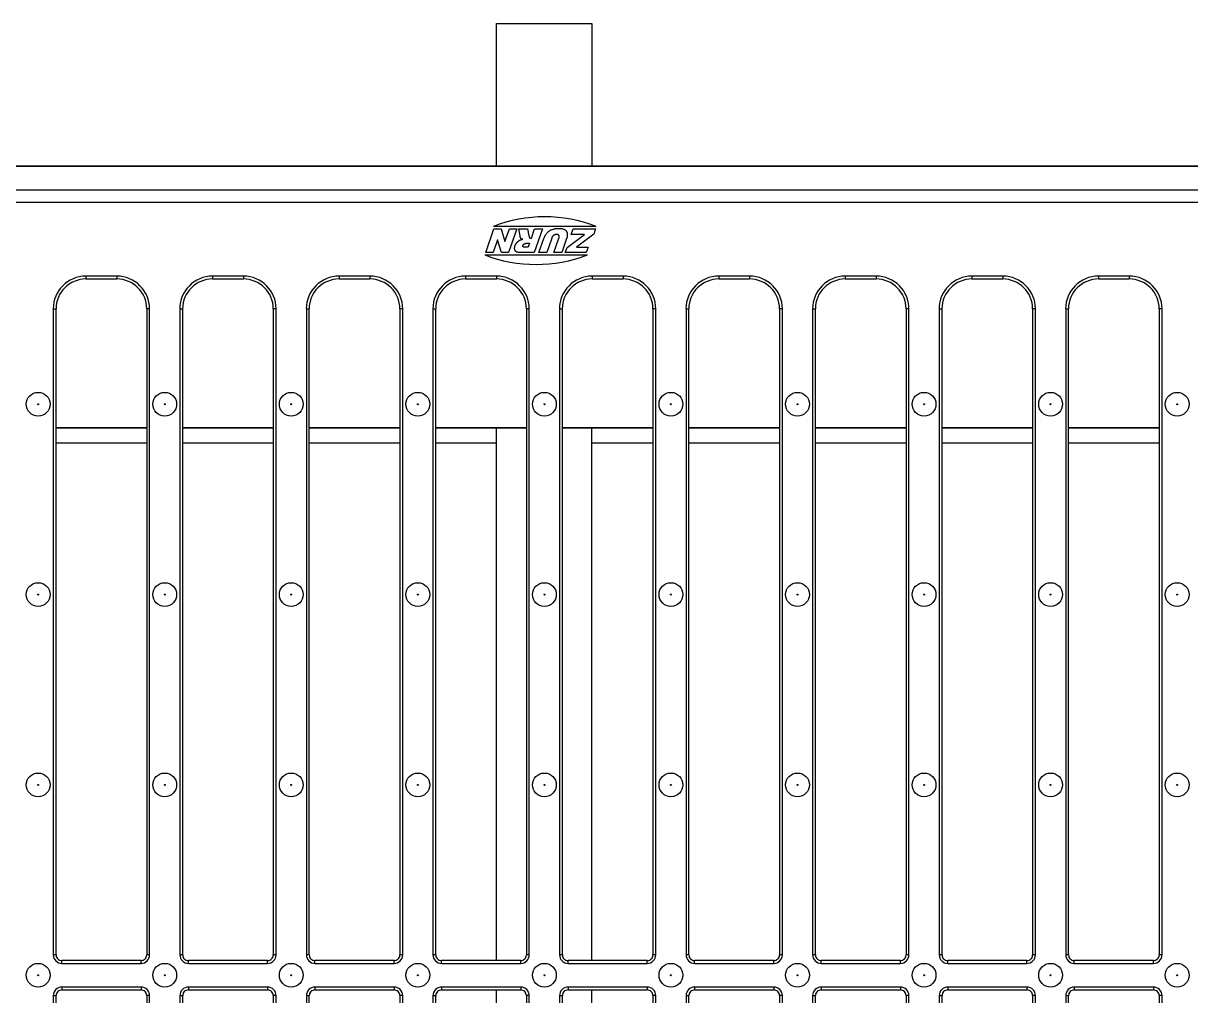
# Model space of a CAD drawing. Extents: x -2 to 148, y 0 to 64.
# Drawn here: x 86.43 to 98.69, y 53.41 to 63.62 of the extents above; entities that cross this region are included whole.
import ezdxf

# ---------------------------------------------------------------- set-up
doc = ezdxf.new("R2010")
doc.units = 0
doc.header["$LTSCALE"] = 0.75
doc.header["$MEASUREMENT"] = 0
for name, color, linetype in [('BASE', 7, 'CONTINUOUS'), ('DIM', 2, 'CONTINUOUS'), ('FRAME', 7, 'CONTINUOUS'), ('SIDEWALL', 7, 'CONTINUOUS')]:
    doc.layers.add(name, color=color, linetype=linetype)
doc.layers.add('Visible Edges(DANS)', color=7, linetype='CONTINUOUS', lineweight=25)
doc.layers.add('Visible Tangent Edges(DANS)', color=7, linetype='CONTINUOUS', lineweight=25)

# ---------------------------------------------------------------- blocks, each defined once
blk = doc.blocks.new('12 grate')
at = {"layer": 'Visible Edges(DANS)'}
for p, q in [((27.81, 77.229), (42.451, 77.229)), ((34.517, 76.697), (34.602, 76.947)), ((35.676, 76.973), (34.596, 76.973)), ((34.602, 76.947), (34.678, 76.947)), ((34.678, 76.947), (34.718, 76.813)), ((34.718, 76.813), (34.764, 76.947)), ((34.841, 76.947), (34.756, 76.697)), ((34.764, 76.947), (34.841, 76.947)), ((34.876, 76.873), (34.864, 76.947)), ((34.864, 76.947), (34.955, 76.947)), ((34.955, 76.947), (34.97, 76.873)), ((34.995, 76.849), (35.028, 76.947)), ((35.111, 76.947), (35.026, 76.697)), ((35.028, 76.947), (35.111, 76.947)), ((35.412, 76.888), (35.433, 76.947)), ((35.433, 76.947), (35.67, 76.947)), ((35.67, 76.947), (35.651, 76.892)), ((34.641, 76.831), (34.595, 76.697)), ((34.681, 76.697), (34.641, 76.831)), ((34.948, 76.796), (34.977, 76.796)), ((34.977, 76.796), (34.962, 76.753)), ((34.992, 76.849), (34.995, 76.849)), ((35.075, 76.697), (35.126, 76.845)), ((35.209, 76.849), (35.157, 76.697)), ((35.233, 76.697), (35.285, 76.849)), ((35.366, 76.845), (35.315, 76.697)), ((35.37, 76.75), (35.554, 76.888)), ((35.554, 76.888), (35.412, 76.888)), ((35.651, 76.892), (35.47, 76.756)), ((34.505, 76.673), (35.585, 76.673)), ((34.595, 76.697), (34.517, 76.697)), ((34.756, 76.697), (34.681, 76.697)), ((35.026, 76.697), (34.897, 76.697)), ((34.962, 76.753), (34.933, 76.753)), ((35.157, 76.697), (35.075, 76.697)), ((35.315, 76.697), (35.233, 76.697)), ((35.352, 76.697), (35.37, 76.75)), ((35.572, 76.697), (35.352, 76.697)), ((35.47, 76.756), (35.592, 76.756)), ((35.592, 76.756), (35.572, 76.697)), ((30.314, 76.42), (30.639, 76.42)), ((31.644, 76.42), (31.969, 76.42)), ((32.974, 76.42), (33.299, 76.42)), ((34.304, 76.42), (34.629, 76.42)), ((35.634, 76.42), (35.959, 76.42)), ((36.964, 76.42), (37.289, 76.42)), ((38.294, 76.42), (38.619, 76.42)), ((39.624, 76.42), (39.949, 76.42)), ((40.954, 76.42), (41.279, 76.42)), ((30.001, 69.318), (30.001, 76.106)), ((30.953, 76.106), (30.953, 69.318)), ((31.331, 69.318), (31.331, 76.106)), ((32.283, 76.106), (32.283, 69.318)), ((32.661, 69.318), (32.661, 76.106)), ((33.613, 76.106), (33.613, 69.318)), ((33.991, 69.318), (33.991, 76.106)), ((34.943, 76.106), (34.943, 69.318)), ((35.321, 69.318), (35.321, 76.106)), ((36.273, 76.106), (36.273, 69.318)), ((36.651, 69.318), (36.651, 76.106)), ((37.603, 76.106), (37.603, 69.318)), ((37.981, 69.318), (37.981, 76.106)), ((38.933, 76.106), (38.933, 69.318)), ((39.311, 69.318), (39.311, 76.106)), ((40.263, 76.106), (40.263, 69.318)), ((40.641, 69.318), (40.641, 76.106)), ((41.593, 76.106), (41.593, 69.318)), ((30.893, 69.258), (30.061, 69.258)), ((32.223, 69.258), (31.391, 69.258)), ((33.553, 69.258), (32.721, 69.258)), ((34.883, 69.258), (34.051, 69.258)), ((36.213, 69.258), (35.381, 69.258)), ((37.543, 69.258), (36.711, 69.258)), ((38.873, 69.258), (38.041, 69.258)), ((40.203, 69.258), (39.371, 69.258)), ((41.533, 69.258), (40.701, 69.258)), ((30.061, 68.949), (30.893, 68.949)), ((31.391, 68.949), (32.223, 68.949)), ((32.721, 68.949), (33.553, 68.949)), ((34.051, 68.949), (34.883, 68.949)), ((35.381, 68.949), (36.213, 68.949)), ((36.711, 68.949), (37.543, 68.949)), ((38.041, 68.949), (38.873, 68.949)), ((39.371, 68.949), (40.203, 68.949)), ((40.701, 68.949), (41.533, 68.949)), ((30.001, 62.106), (30.001, 68.89)), ((30.953, 68.89), (30.953, 62.106)), ((31.331, 62.106), (31.331, 68.89)), ((32.283, 68.89), (32.283, 62.106)), ((32.661, 62.106), (32.661, 68.89)), ((33.613, 68.89), (33.613, 62.106)), ((33.991, 62.106), (33.991, 68.89)), ((34.943, 68.89), (34.943, 62.106)), ((35.321, 62.106), (35.321, 68.89)), ((36.273, 68.89), (36.273, 62.106)), ((36.651, 62.106), (36.651, 68.89)), ((37.603, 68.89), (37.603, 62.106)), ((37.981, 62.106), (37.981, 68.89)), ((38.933, 68.89), (38.933, 62.106)), ((39.311, 62.106), (39.311, 68.89)), ((40.263, 68.89), (40.263, 62.106)), ((40.641, 62.106), (40.641, 68.89)), ((41.593, 68.89), (41.593, 62.106))]:
    blk.add_line(p, q, dxfattribs=at)
at = {"layer": 'Visible Edges(DANS)', "flags": 128}
for points in [[(35.126, 76.845), (35.128, 76.851), (35.13, 76.856), (35.132, 76.861), (35.135, 76.867), (35.137, 76.872), (35.14, 76.877), (35.144, 76.882), (35.147, 76.887), (35.15, 76.892), (35.154, 76.897), (35.158, 76.901), (35.162, 76.906), (35.166, 76.91), (35.171, 76.914), (35.176, 76.918), (35.181, 76.922), (35.186, 76.925), (35.191, 76.929), (35.196, 76.932), (35.201, 76.935), (35.207, 76.937), (35.213, 76.939), (35.218, 76.941), (35.224, 76.943)], [(35.224, 76.943), (35.226, 76.944), (35.227, 76.944), (35.229, 76.945), (35.231, 76.945), (35.233, 76.946), (35.235, 76.947), (35.237, 76.947), (35.239, 76.947), (35.241, 76.948), (35.243, 76.948), (35.245, 76.949), (35.247, 76.949), (35.249, 76.949), (35.251, 76.95), (35.254, 76.95), (35.256, 76.95), (35.258, 76.95), (35.261, 76.951), (35.263, 76.951), (35.265, 76.951), (35.268, 76.951), (35.27, 76.951), (35.273, 76.951), (35.276, 76.951)], [(35.276, 76.951), (35.282, 76.951), (35.288, 76.951), (35.294, 76.95), (35.301, 76.95), (35.308, 76.949), (35.314, 76.949), (35.321, 76.948), (35.327, 76.946), (35.333, 76.945), (35.338, 76.943), (35.343, 76.941), (35.347, 76.938), (35.351, 76.936), (35.354, 76.932), (35.358, 76.929), (35.361, 76.925), (35.364, 76.921), (35.366, 76.917), (35.368, 76.912), (35.37, 76.907), (35.372, 76.902), (35.372, 76.897), (35.373, 76.892), (35.373, 76.887)], [(34.823, 76.768), (34.824, 76.771), (34.826, 76.775), (34.827, 76.778), (34.829, 76.781), (34.83, 76.785), (34.832, 76.788), (34.834, 76.791), (34.836, 76.794), (34.838, 76.797), (34.84, 76.799), (34.842, 76.802), (34.845, 76.805), (34.847, 76.807), (34.85, 76.81), (34.852, 76.812), (34.855, 76.814), (34.858, 76.817), (34.86, 76.819), (34.863, 76.821), (34.866, 76.823), (34.869, 76.825), (34.872, 76.826), (34.875, 76.828), (34.878, 76.83)], [(34.889, 76.843), (34.889, 76.843), (34.888, 76.844), (34.887, 76.845), (34.887, 76.846), (34.886, 76.847), (34.885, 76.848), (34.885, 76.849), (34.884, 76.85), (34.883, 76.851), (34.883, 76.853), (34.882, 76.854), (34.881, 76.856), (34.88, 76.858), (34.88, 76.859), (34.879, 76.861), (34.878, 76.862), (34.878, 76.864), (34.877, 76.865), (34.877, 76.867), (34.877, 76.868), (34.876, 76.869), (34.876, 76.871), (34.876, 76.872), (34.876, 76.873)], [(34.878, 76.83), (34.879, 76.83), (34.88, 76.831), (34.881, 76.831), (34.882, 76.832), (34.884, 76.832), (34.885, 76.832), (34.886, 76.833), (34.887, 76.833), (34.888, 76.834), (34.889, 76.834), (34.89, 76.834), (34.891, 76.835), (34.892, 76.835), (34.894, 76.835), (34.895, 76.835), (34.896, 76.836), (34.897, 76.836), (34.898, 76.836), (34.899, 76.836), (34.901, 76.837), (34.902, 76.837), (34.903, 76.837), (34.904, 76.837), (34.906, 76.837)], [(34.906, 76.837), (34.905, 76.837), (34.904, 76.837), (34.903, 76.837), (34.902, 76.837), (34.901, 76.838), (34.9, 76.838), (34.899, 76.838), (34.899, 76.838), (34.898, 76.838), (34.897, 76.838), (34.896, 76.839), (34.896, 76.839), (34.895, 76.839), (34.894, 76.839), (34.894, 76.84), (34.893, 76.84), (34.893, 76.84), (34.892, 76.84), (34.892, 76.841), (34.891, 76.841), (34.891, 76.841), (34.89, 76.842), (34.89, 76.842), (34.889, 76.843)], [(34.929, 76.793), (34.931, 76.793), (34.932, 76.793), (34.933, 76.793), (34.934, 76.794), (34.935, 76.794), (34.936, 76.794), (34.937, 76.794), (34.938, 76.794), (34.939, 76.795), (34.94, 76.795), (34.941, 76.795), (34.941, 76.795), (34.942, 76.795), (34.943, 76.795), (34.944, 76.795), (34.944, 76.795), (34.945, 76.796), (34.946, 76.796), (34.946, 76.796), (34.947, 76.796), (34.947, 76.796), (34.948, 76.796), (34.948, 76.796), (34.948, 76.796)], [(34.97, 76.873), (34.97, 76.872), (34.97, 76.87), (34.971, 76.869), (34.971, 76.868), (34.971, 76.867), (34.971, 76.866), (34.972, 76.865), (34.972, 76.864), (34.972, 76.863), (34.972, 76.862), (34.973, 76.861), (34.973, 76.86), (34.973, 76.86), (34.974, 76.859), (34.974, 76.858), (34.974, 76.858), (34.974, 76.857), (34.975, 76.856), (34.975, 76.856), (34.975, 76.855), (34.976, 76.855), (34.976, 76.855), (34.976, 76.854), (34.976, 76.854)], [(34.976, 76.854), (34.977, 76.854), (34.977, 76.853), (34.978, 76.853), (34.978, 76.852), (34.979, 76.852), (34.98, 76.852), (34.98, 76.851), (34.981, 76.851), (34.981, 76.851), (34.982, 76.85), (34.983, 76.85), (34.983, 76.85), (34.984, 76.85), (34.985, 76.849), (34.985, 76.849), (34.986, 76.849), (34.987, 76.849), (34.987, 76.849), (34.988, 76.849), (34.989, 76.849), (34.989, 76.849), (34.99, 76.849), (34.991, 76.849), (34.992, 76.849)], [(35.26, 76.887), (35.257, 76.887), (35.254, 76.887), (35.251, 76.887), (35.249, 76.886), (35.246, 76.886), (35.243, 76.885), (35.241, 76.884), (35.238, 76.883), (35.236, 76.882), (35.233, 76.88), (35.231, 76.879), (35.229, 76.877), (35.226, 76.876), (35.224, 76.874), (35.222, 76.872), (35.22, 76.87), (35.219, 76.867), (35.217, 76.865), (35.215, 76.863), (35.214, 76.86), (35.212, 76.857), (35.211, 76.855), (35.21, 76.852), (35.209, 76.849)], [(35.285, 76.849), (35.286, 76.852), (35.286, 76.854), (35.287, 76.857), (35.287, 76.86), (35.288, 76.863), (35.288, 76.865), (35.288, 76.867), (35.287, 76.87), (35.287, 76.872), (35.286, 76.874), (35.285, 76.876), (35.284, 76.877), (35.283, 76.879), (35.282, 76.88), (35.281, 76.882), (35.279, 76.883), (35.277, 76.884), (35.275, 76.885), (35.273, 76.886), (35.271, 76.886), (35.268, 76.887), (35.266, 76.887), (35.263, 76.887), (35.26, 76.887)], [(35.373, 76.887), (35.373, 76.885), (35.373, 76.883), (35.373, 76.882), (35.372, 76.88), (35.372, 76.878), (35.372, 76.876), (35.372, 76.874), (35.372, 76.872), (35.371, 76.87), (35.371, 76.869), (35.371, 76.867), (35.371, 76.865), (35.37, 76.863), (35.37, 76.862), (35.37, 76.86), (35.369, 76.858), (35.369, 76.856), (35.368, 76.855), (35.368, 76.853), (35.368, 76.852), (35.367, 76.85), (35.367, 76.848), (35.366, 76.847), (35.366, 76.845)], [(34.897, 76.697), (34.888, 76.697), (34.88, 76.697), (34.873, 76.698), (34.866, 76.699), (34.86, 76.7), (34.854, 76.701), (34.849, 76.702), (34.844, 76.703), (34.84, 76.705), (34.836, 76.707), (34.833, 76.71), (34.83, 76.712), (34.827, 76.715), (34.825, 76.719), (34.823, 76.723), (34.821, 76.727), (34.82, 76.731), (34.819, 76.736), (34.818, 76.741), (34.818, 76.746), (34.819, 76.751), (34.82, 76.756), (34.821, 76.762), (34.823, 76.768)], [(34.933, 76.753), (34.929, 76.753), (34.927, 76.753), (34.924, 76.753), (34.921, 76.754), (34.919, 76.754), (34.917, 76.754), (34.915, 76.755), (34.914, 76.755), (34.912, 76.756), (34.911, 76.757), (34.91, 76.758), (34.909, 76.758), (34.908, 76.759), (34.908, 76.76), (34.907, 76.761), (34.907, 76.763), (34.906, 76.764), (34.906, 76.765), (34.906, 76.766), (34.906, 76.768), (34.907, 76.769), (34.907, 76.771), (34.907, 76.772), (34.908, 76.774)], [(34.908, 76.774), (34.908, 76.775), (34.909, 76.776), (34.909, 76.777), (34.91, 76.779), (34.91, 76.78), (34.911, 76.781), (34.912, 76.782), (34.912, 76.783), (34.913, 76.783), (34.914, 76.784), (34.915, 76.785), (34.916, 76.786), (34.917, 76.787), (34.918, 76.788), (34.919, 76.788), (34.92, 76.789), (34.921, 76.79), (34.922, 76.79), (34.923, 76.791), (34.925, 76.791), (34.926, 76.792), (34.927, 76.792), (34.928, 76.792), (34.929, 76.793)], [(30.001, 69.318), (30.002, 69.306), (30.005, 69.295), (30.011, 69.285), (30.018, 69.276), (30.027, 69.268), (30.038, 69.263), (30.049, 69.259), (30.061, 69.258)], [(30.893, 69.258), (30.905, 69.259), (30.916, 69.263), (30.926, 69.268), (30.935, 69.276), (30.943, 69.285), (30.948, 69.295), (30.952, 69.306), (30.953, 69.318)], [(31.331, 69.318), (31.332, 69.306), (31.335, 69.295), (31.341, 69.285), (31.348, 69.276), (31.357, 69.268), (31.368, 69.263), (31.379, 69.259), (31.391, 69.258)], [(32.223, 69.258), (32.235, 69.259), (32.246, 69.263), (32.256, 69.268), (32.265, 69.276), (32.273, 69.285), (32.278, 69.295), (32.282, 69.306), (32.283, 69.318)], [(32.661, 69.318), (32.662, 69.306), (32.665, 69.295), (32.671, 69.285), (32.678, 69.276), (32.687, 69.268), (32.698, 69.263), (32.709, 69.259), (32.721, 69.258)], [(33.553, 69.258), (33.565, 69.259), (33.576, 69.263), (33.586, 69.268), (33.595, 69.276), (33.603, 69.285), (33.608, 69.295), (33.612, 69.306), (33.613, 69.318)], [(33.991, 69.318), (33.992, 69.306), (33.995, 69.295), (34.001, 69.285), (34.008, 69.276), (34.017, 69.268), (34.028, 69.263), (34.039, 69.259), (34.051, 69.258)], [(34.883, 69.258), (34.895, 69.259), (34.906, 69.263), (34.916, 69.268), (34.925, 69.276), (34.933, 69.285), (34.938, 69.295), (34.942, 69.306), (34.943, 69.318)], [(35.321, 69.318), (35.322, 69.306), (35.325, 69.295), (35.331, 69.285), (35.338, 69.276), (35.347, 69.268), (35.358, 69.263), (35.369, 69.259), (35.381, 69.258)], [(36.213, 69.258), (36.225, 69.259), (36.236, 69.263), (36.246, 69.268), (36.255, 69.276), (36.263, 69.285), (36.268, 69.295), (36.272, 69.306), (36.273, 69.318)], [(36.651, 69.318), (36.652, 69.306), (36.655, 69.295), (36.661, 69.285), (36.668, 69.276), (36.677, 69.268), (36.688, 69.263), (36.699, 69.259), (36.711, 69.258)], [(37.543, 69.258), (37.555, 69.259), (37.566, 69.263), (37.576, 69.268), (37.585, 69.276), (37.593, 69.285), (37.598, 69.295), (37.602, 69.306), (37.603, 69.318)], [(37.981, 69.318), (37.982, 69.306), (37.985, 69.295), (37.991, 69.285), (37.998, 69.276), (38.007, 69.268), (38.018, 69.263), (38.029, 69.259), (38.041, 69.258)], [(38.873, 69.258), (38.885, 69.259), (38.896, 69.263), (38.906, 69.268), (38.915, 69.276), (38.923, 69.285), (38.928, 69.295), (38.932, 69.306), (38.933, 69.318)], [(39.311, 69.318), (39.312, 69.306), (39.315, 69.295), (39.321, 69.285), (39.328, 69.276), (39.337, 69.268), (39.348, 69.263), (39.359, 69.259), (39.371, 69.258)], [(40.203, 69.258), (40.215, 69.259), (40.226, 69.263), (40.236, 69.268), (40.245, 69.276), (40.253, 69.285), (40.258, 69.295), (40.262, 69.306), (40.263, 69.318)], [(40.641, 69.318), (40.642, 69.306), (40.645, 69.295), (40.651, 69.285), (40.658, 69.276), (40.667, 69.268), (40.678, 69.263), (40.689, 69.259), (40.701, 69.258)], [(41.533, 69.258), (41.545, 69.259), (41.556, 69.263), (41.566, 69.268), (41.575, 69.276), (41.583, 69.285), (41.588, 69.295), (41.592, 69.306), (41.593, 69.318)], [(30.061, 68.949), (30.049, 68.948), (30.038, 68.945), (30.027, 68.939), (30.018, 68.932), (30.011, 68.923), (30.005, 68.912), (30.002, 68.901), (30.001, 68.89)], [(30.953, 68.89), (30.952, 68.901), (30.948, 68.912), (30.943, 68.923), (30.935, 68.932), (30.926, 68.939), (30.916, 68.945), (30.905, 68.948), (30.893, 68.949)], [(31.391, 68.949), (31.379, 68.948), (31.368, 68.945), (31.357, 68.939), (31.348, 68.932), (31.341, 68.923), (31.335, 68.912), (31.332, 68.901), (31.331, 68.89)], [(32.283, 68.89), (32.282, 68.901), (32.278, 68.912), (32.273, 68.923), (32.265, 68.932), (32.256, 68.939), (32.246, 68.945), (32.235, 68.948), (32.223, 68.949)], [(32.721, 68.949), (32.709, 68.948), (32.698, 68.945), (32.687, 68.939), (32.678, 68.932), (32.671, 68.923), (32.665, 68.912), (32.662, 68.901), (32.661, 68.89)], [(33.613, 68.89), (33.612, 68.901), (33.608, 68.912), (33.603, 68.923), (33.595, 68.932), (33.586, 68.939), (33.576, 68.945), (33.565, 68.948), (33.553, 68.949)], [(34.051, 68.949), (34.039, 68.948), (34.028, 68.945), (34.017, 68.939), (34.008, 68.932), (34.001, 68.923), (33.995, 68.912), (33.992, 68.901), (33.991, 68.89)], [(34.943, 68.89), (34.942, 68.901), (34.938, 68.912), (34.933, 68.923), (34.925, 68.932), (34.916, 68.939), (34.906, 68.945), (34.895, 68.948), (34.883, 68.949)], [(35.381, 68.949), (35.369, 68.948), (35.358, 68.945), (35.347, 68.939), (35.338, 68.932), (35.331, 68.923), (35.325, 68.912), (35.322, 68.901), (35.321, 68.89)], [(36.273, 68.89), (36.272, 68.901), (36.268, 68.912), (36.263, 68.923), (36.255, 68.932), (36.246, 68.939), (36.236, 68.945), (36.225, 68.948), (36.213, 68.949)], [(36.711, 68.949), (36.699, 68.948), (36.688, 68.945), (36.677, 68.939), (36.668, 68.932), (36.661, 68.923), (36.655, 68.912), (36.652, 68.901), (36.651, 68.89)], [(37.603, 68.89), (37.602, 68.901), (37.598, 68.912), (37.593, 68.923), (37.585, 68.932), (37.576, 68.939), (37.566, 68.945), (37.555, 68.948), (37.543, 68.949)], [(38.041, 68.949), (38.029, 68.948), (38.018, 68.945), (38.007, 68.939), (37.998, 68.932), (37.991, 68.923), (37.985, 68.912), (37.982, 68.901), (37.981, 68.89)], [(38.933, 68.89), (38.932, 68.901), (38.928, 68.912), (38.923, 68.923), (38.915, 68.932), (38.906, 68.939), (38.896, 68.945), (38.885, 68.948), (38.873, 68.949)], [(39.371, 68.949), (39.359, 68.948), (39.348, 68.945), (39.337, 68.939), (39.328, 68.932), (39.321, 68.923), (39.315, 68.912), (39.312, 68.901), (39.311, 68.89)], [(40.263, 68.89), (40.262, 68.901), (40.258, 68.912), (40.253, 68.923), (40.245, 68.932), (40.236, 68.939), (40.226, 68.945), (40.215, 68.948), (40.203, 68.949)], [(40.701, 68.949), (40.689, 68.948), (40.678, 68.945), (40.667, 68.939), (40.658, 68.932), (40.651, 68.923), (40.645, 68.912), (40.642, 68.901), (40.641, 68.89)], [(41.593, 68.89), (41.592, 68.901), (41.588, 68.912), (41.583, 68.923), (41.575, 68.932), (41.566, 68.939), (41.556, 68.945), (41.545, 68.948), (41.533, 68.949)]]:
    blk.add_lwpolyline(points, dxfattribs=at)
at = {"layer": 'Visible Edges(DANS)'}
for centre in [(29.812, 75.104), (31.142, 75.104), (32.472, 75.104), (33.802, 75.104), (35.132, 75.104), (36.462, 75.104), (37.792, 75.104), (39.122, 75.104), (40.452, 75.104), (41.782, 75.104), (29.812, 73.104), (31.142, 73.104), (32.472, 73.104), (33.802, 73.104), (35.132, 73.104), (36.462, 73.104), (37.792, 73.104), (39.122, 73.104), (40.452, 73.104), (41.782, 73.104), (29.812, 71.104), (31.142, 71.104), (32.472, 71.104), (33.802, 71.104), (35.132, 71.104), (36.462, 71.104), (37.792, 71.104), (39.122, 71.104), (40.452, 71.104), (41.782, 71.104), (29.812, 69.104), (31.142, 69.104), (32.472, 69.104), (33.802, 69.104), (35.132, 69.104), (36.462, 69.104), (37.792, 69.104), (39.122, 69.104), (40.452, 69.104), (41.782, 69.104)]:
    blk.add_circle(centre, 0.125, dxfattribs=at)
for centre, radius, start, end in [((35.136, 75.565), 1.508, 69.017, 110.983), ((35.045, 78.081), 1.508, 249.017, 290.983), ((30.314, 76.106), 0.314, 90, 180), ((30.639, 76.106), 0.314, 0, 90), ((31.644, 76.106), 0.314, 90, 180), ((31.969, 76.106), 0.314, 0, 90), ((32.974, 76.106), 0.314, 90, 180), ((33.299, 76.106), 0.314, 0, 90), ((34.304, 76.106), 0.314, 90, 180), ((34.629, 76.106), 0.314, 0, 90), ((35.634, 76.106), 0.314, 90, 180), ((35.959, 76.106), 0.314, 0, 90), ((36.964, 76.106), 0.314, 90, 180), ((37.289, 76.106), 0.314, 0, 90), ((38.294, 76.106), 0.314, 90, 180), ((38.619, 76.106), 0.314, 0, 90), ((39.624, 76.106), 0.314, 90, 180), ((39.949, 76.106), 0.314, 0, 90), ((40.954, 76.106), 0.314, 90, 180), ((41.279, 76.106), 0.314, 0, 90)]:
    blk.add_arc(centre, radius, start, end, dxfattribs=at)
at = {"layer": 'Visible Tangent Edges(DANS)'}
for p, q in [((30.639, 76.45), (30.314, 76.45)), ((30.314, 76.45), (30.314, 76.42)), ((30.639, 76.45), (30.639, 76.42)), ((31.969, 76.45), (31.644, 76.45)), ((31.644, 76.45), (31.644, 76.42)), ((31.969, 76.45), (31.969, 76.42)), ((33.299, 76.45), (32.974, 76.45)), ((32.974, 76.45), (32.974, 76.42)), ((33.299, 76.45), (33.299, 76.42)), ((34.629, 76.45), (34.304, 76.45)), ((34.304, 76.45), (34.304, 76.42)), ((34.629, 76.45), (34.629, 76.42)), ((35.959, 76.45), (35.634, 76.45)), ((35.634, 76.45), (35.634, 76.42)), ((35.959, 76.45), (35.959, 76.42)), ((37.289, 76.45), (36.964, 76.45)), ((36.964, 76.45), (36.964, 76.42)), ((37.289, 76.45), (37.289, 76.42)), ((38.619, 76.45), (38.294, 76.45)), ((38.294, 76.45), (38.294, 76.42)), ((38.619, 76.45), (38.619, 76.42)), ((39.949, 76.45), (39.624, 76.45)), ((39.624, 76.45), (39.624, 76.42)), ((39.949, 76.45), (39.949, 76.42)), ((41.279, 76.45), (40.954, 76.45)), ((40.954, 76.45), (40.954, 76.42)), ((41.279, 76.45), (41.279, 76.42)), ((29.971, 76.106), (29.971, 69.318)), ((29.971, 76.106), (30.001, 76.106)), ((30.983, 76.106), (30.953, 76.106)), ((30.983, 69.318), (30.983, 76.106)), ((31.301, 76.106), (31.301, 69.318)), ((31.301, 76.106), (31.331, 76.106)), ((32.313, 76.106), (32.283, 76.106)), ((32.313, 69.318), (32.313, 76.106)), ((32.631, 76.106), (32.631, 69.318)), ((32.631, 76.106), (32.661, 76.106)), ((33.643, 76.106), (33.613, 76.106)), ((33.643, 69.318), (33.643, 76.106)), ((33.961, 76.106), (33.961, 69.318)), ((33.961, 76.106), (33.991, 76.106)), ((34.973, 76.106), (34.943, 76.106)), ((34.973, 69.318), (34.973, 76.106)), ((35.291, 76.106), (35.291, 69.318)), ((35.291, 76.106), (35.321, 76.106)), ((36.303, 76.106), (36.273, 76.106)), ((36.303, 69.318), (36.303, 76.106)), ((36.621, 76.106), (36.621, 69.318)), ((36.621, 76.106), (36.651, 76.106)), ((37.633, 76.106), (37.603, 76.106)), ((37.633, 69.318), (37.633, 76.106)), ((37.951, 76.106), (37.951, 69.318)), ((37.951, 76.106), (37.981, 76.106)), ((38.963, 76.106), (38.933, 76.106)), ((38.963, 69.318), (38.963, 76.106)), ((39.281, 76.106), (39.281, 69.318)), ((39.281, 76.106), (39.311, 76.106)), ((40.293, 76.106), (40.263, 76.106)), ((40.293, 69.318), (40.293, 76.106)), ((40.611, 76.106), (40.611, 69.318)), ((40.611, 76.106), (40.641, 76.106)), ((41.623, 76.106), (41.593, 76.106)), ((41.623, 69.318), (41.623, 76.106)), ((30.001, 69.318), (29.971, 69.318)), ((30.983, 69.318), (30.953, 69.318)), ((31.331, 69.318), (31.301, 69.318)), ((32.313, 69.318), (32.283, 69.318)), ((32.661, 69.318), (32.631, 69.318)), ((33.643, 69.318), (33.613, 69.318)), ((33.991, 69.318), (33.961, 69.318)), ((34.973, 69.318), (34.943, 69.318)), ((35.321, 69.318), (35.291, 69.318)), ((36.303, 69.318), (36.273, 69.318)), ((36.651, 69.318), (36.621, 69.318)), ((37.633, 69.318), (37.603, 69.318)), ((37.981, 69.318), (37.951, 69.318)), ((38.963, 69.318), (38.933, 69.318)), ((39.311, 69.318), (39.281, 69.318)), ((40.293, 69.318), (40.263, 69.318)), ((40.641, 69.318), (40.611, 69.318)), ((41.623, 69.318), (41.593, 69.318)), ((30.061, 69.228), (30.061, 69.258)), ((30.061, 69.228), (30.893, 69.228)), ((30.893, 69.228), (30.893, 69.258)), ((31.391, 69.228), (31.391, 69.258)), ((31.391, 69.228), (32.223, 69.228)), ((32.223, 69.228), (32.223, 69.258)), ((32.721, 69.228), (32.721, 69.258)), ((32.721, 69.228), (33.553, 69.228)), ((33.553, 69.228), (33.553, 69.258)), ((34.051, 69.228), (34.051, 69.258)), ((34.051, 69.228), (34.883, 69.228)), ((34.883, 69.228), (34.883, 69.258)), ((35.381, 69.228), (35.381, 69.258)), ((35.381, 69.228), (36.213, 69.228)), ((36.213, 69.228), (36.213, 69.258)), ((36.711, 69.228), (36.711, 69.258)), ((36.711, 69.228), (37.543, 69.228)), ((37.543, 69.228), (37.543, 69.258)), ((38.041, 69.228), (38.041, 69.258)), ((38.041, 69.228), (38.873, 69.228)), ((38.873, 69.228), (38.873, 69.258)), ((39.371, 69.228), (39.371, 69.258)), ((39.371, 69.228), (40.203, 69.228)), ((40.203, 69.228), (40.203, 69.258)), ((40.701, 69.228), (40.701, 69.258)), ((40.701, 69.228), (41.533, 69.228)), ((41.533, 69.228), (41.533, 69.258)), ((30.893, 68.979), (30.061, 68.979)), ((30.061, 68.979), (30.061, 68.949)), ((30.893, 68.979), (30.893, 68.949)), ((32.223, 68.979), (31.391, 68.979)), ((31.391, 68.979), (31.391, 68.949)), ((32.223, 68.979), (32.223, 68.949)), ((33.553, 68.979), (32.721, 68.979)), ((32.721, 68.979), (32.721, 68.949)), ((33.553, 68.979), (33.553, 68.949)), ((34.883, 68.979), (34.051, 68.979)), ((34.051, 68.979), (34.051, 68.949)), ((34.883, 68.979), (34.883, 68.949)), ((36.213, 68.979), (35.381, 68.979)), ((35.381, 68.979), (35.381, 68.949)), ((36.213, 68.979), (36.213, 68.949)), ((37.543, 68.979), (36.711, 68.979)), ((36.711, 68.979), (36.711, 68.949)), ((37.543, 68.979), (37.543, 68.949)), ((38.873, 68.979), (38.041, 68.979)), ((38.041, 68.979), (38.041, 68.949)), ((38.873, 68.979), (38.873, 68.949)), ((40.203, 68.979), (39.371, 68.979)), ((39.371, 68.979), (39.371, 68.949)), ((40.203, 68.979), (40.203, 68.949)), ((41.533, 68.979), (40.701, 68.979)), ((40.701, 68.979), (40.701, 68.949)), ((41.533, 68.979), (41.533, 68.949)), ((29.971, 68.89), (29.971, 62.106)), ((29.971, 68.89), (30.001, 68.89)), ((30.983, 68.89), (30.953, 68.89)), ((30.983, 62.106), (30.983, 68.89)), ((31.301, 68.89), (31.301, 62.106)), ((31.301, 68.89), (31.331, 68.89)), ((32.313, 68.89), (32.283, 68.89)), ((32.313, 62.106), (32.313, 68.89)), ((32.631, 68.89), (32.631, 62.106)), ((32.631, 68.89), (32.661, 68.89)), ((33.643, 68.89), (33.613, 68.89)), ((33.643, 62.106), (33.643, 68.89)), ((33.961, 68.89), (33.961, 62.106)), ((33.961, 68.89), (33.991, 68.89)), ((34.973, 68.89), (34.943, 68.89)), ((34.973, 62.106), (34.973, 68.89)), ((35.291, 68.89), (35.291, 62.106)), ((35.291, 68.89), (35.321, 68.89)), ((36.303, 68.89), (36.273, 68.89)), ((36.303, 62.106), (36.303, 68.89)), ((36.621, 68.89), (36.621, 62.106)), ((36.621, 68.89), (36.651, 68.89)), ((37.633, 68.89), (37.603, 68.89)), ((37.633, 62.106), (37.633, 68.89)), ((37.951, 68.89), (37.951, 62.106)), ((37.951, 68.89), (37.981, 68.89)), ((38.963, 68.89), (38.933, 68.89)), ((38.963, 62.106), (38.963, 68.89)), ((39.281, 68.89), (39.281, 62.106)), ((39.281, 68.89), (39.311, 68.89)), ((40.293, 68.89), (40.263, 68.89)), ((40.293, 62.106), (40.293, 68.89)), ((40.611, 68.89), (40.611, 62.106)), ((40.611, 68.89), (40.641, 68.89)), ((41.623, 68.89), (41.593, 68.89)), ((41.623, 62.106), (41.623, 68.89))]:
    blk.add_line(p, q, dxfattribs=at)
for centre in [(29.812, 75.104), (31.142, 75.104), (32.472, 75.104), (33.802, 75.104), (35.132, 75.104), (36.462, 75.104), (37.792, 75.104), (39.122, 75.104), (40.452, 75.104), (41.782, 75.104), (29.812, 73.104), (31.142, 73.104), (32.472, 73.104), (33.802, 73.104), (35.132, 73.104), (36.462, 73.104), (37.792, 73.104), (39.122, 73.104), (40.452, 73.104), (41.782, 73.104), (29.812, 71.104), (31.142, 71.104), (32.472, 71.104), (33.802, 71.104), (35.132, 71.104), (36.462, 71.104), (37.792, 71.104), (39.122, 71.104), (40.452, 71.104), (41.782, 71.104), (29.812, 69.104), (31.142, 69.104), (32.472, 69.104), (33.802, 69.104), (35.132, 69.104), (36.462, 69.104), (37.792, 69.104), (39.122, 69.104), (40.452, 69.104), (41.782, 69.104)]:
    blk.add_circle(centre, 0.005, dxfattribs=at)
for centre, start, end in [((30.314, 76.106), 90, 180), ((30.639, 76.106), 0, 90), ((31.644, 76.106), 90, 180), ((31.969, 76.106), 0, 90), ((32.974, 76.106), 90, 180), ((33.299, 76.106), 0, 90), ((34.304, 76.106), 90, 180), ((34.629, 76.106), 0, 90), ((35.634, 76.106), 90, 180), ((35.959, 76.106), 0, 90), ((36.964, 76.106), 90, 180), ((37.289, 76.106), 0, 90), ((38.294, 76.106), 90, 180), ((38.619, 76.106), 0, 90), ((39.624, 76.106), 90, 180), ((39.949, 76.106), 0, 90), ((40.954, 76.106), 90, 180), ((41.279, 76.106), 0, 90)]:
    blk.add_arc(centre, 0.344, start, end, dxfattribs=at)
for centre, major_axis, start_param, end_param in [((30.061, 69.318), (-0.0737, -0.0518), 5.670672, 7.240612), ((30.893, 69.318), (0.0737, -0.0518), 5.325759, 6.895699), ((31.391, 69.318), (-0.0737, -0.0518), 5.670672, 7.240612), ((32.223, 69.318), (0.0737, -0.0518), 5.325759, 6.895699), ((32.721, 69.318), (-0.0737, -0.0518), 5.670672, 7.240612), ((33.553, 69.318), (0.0737, -0.0518), 5.325759, 6.895699), ((34.051, 69.318), (-0.0737, -0.0518), 5.670672, 7.240612), ((34.883, 69.318), (0.0737, -0.0518), 5.325759, 6.895699), ((35.381, 69.318), (-0.0737, -0.0518), 5.670672, 7.240612), ((36.213, 69.318), (0.0737, -0.0518), 5.325759, 6.895699), ((36.711, 69.318), (-0.0737, -0.0518), 5.670672, 7.240612), ((37.543, 69.318), (0.0737, -0.0518), 5.325759, 6.895699), ((38.041, 69.318), (-0.0737, -0.0518), 5.670672, 7.240612), ((38.873, 69.318), (0.0737, -0.0518), 5.325759, 6.895699), ((39.371, 69.318), (-0.0737, -0.0518), 5.670672, 7.240612), ((40.203, 69.318), (0.0737, -0.0518), 5.325759, 6.895699), ((40.701, 69.318), (-0.0737, -0.0518), 5.670672, 7.240612), ((41.533, 69.318), (0.0737, -0.0518), 5.325759, 6.895699), ((30.061, 68.889), (-0.0737, 0.0518), 5.325759, 6.895699), ((30.893, 68.889), (0.0737, 0.0518), 5.670672, 7.240612), ((31.391, 68.889), (-0.0737, 0.0518), 5.325759, 6.895699), ((32.223, 68.889), (0.0737, 0.0518), 5.670672, 7.240612), ((32.721, 68.889), (-0.0737, 0.0518), 5.325759, 6.895699), ((33.553, 68.889), (0.0737, 0.0518), 5.670672, 7.240612), ((34.051, 68.889), (-0.0737, 0.0518), 5.325759, 6.895699), ((34.883, 68.889), (0.0737, 0.0518), 5.670672, 7.240612), ((35.381, 68.889), (-0.0737, 0.0518), 5.325759, 6.895699), ((36.213, 68.889), (0.0737, 0.0518), 5.670672, 7.240612), ((36.711, 68.889), (-0.0737, 0.0518), 5.325759, 6.895699), ((37.543, 68.889), (0.0737, 0.0518), 5.670672, 7.240612), ((38.041, 68.889), (-0.0737, 0.0518), 5.325759, 6.895699), ((38.873, 68.889), (0.0737, 0.0518), 5.670672, 7.240612), ((39.371, 68.889), (-0.0737, 0.0518), 5.325759, 6.895699), ((40.203, 68.889), (0.0737, 0.0518), 5.670672, 7.240612), ((40.701, 68.889), (-0.0737, 0.0518), 5.325759, 6.895699), ((41.533, 68.889), (0.0737, 0.0518), 5.670672, 7.240612)]:
    blk.add_ellipse(centre, major_axis=major_axis, ratio=0.99909, start_param=start_param, end_param=end_param, dxfattribs=at)

msp = doc.modelspace()

# ---------------------------------------------------------------- linework, layer by layer
at = {"layer": 'BASE', "linetype": 'Continuous'}
for p, q in [((87.72175, 59.3734), (86.76962, 59.3734)), ((89.05175, 59.3734), (88.09962, 59.3734)), ((90.38175, 59.3734), (89.42962, 59.3734)), ((91.71175, 59.3734), (90.75962, 59.3734)), ((93.04175, 59.3734), (92.08962, 59.3734)), ((94.37175, 59.3734), (93.41962, 59.3734)), ((95.70175, 59.3734), (94.74962, 59.3734)), ((97.03175, 59.3734), (96.07962, 59.3734)), ((98.36175, 59.3734), (97.40962, 59.3734)), ((87.72175, 59.2134), (86.76962, 59.2134)), ((89.05175, 59.2134), (88.09962, 59.2134)), ((90.38175, 59.2134), (89.42962, 59.2134)), ((91.39944, 59.2134), (90.75962, 59.2134)), ((93.04175, 59.2134), (92.39944, 59.2134)), ((94.37175, 59.2134), (93.41962, 59.2134)), ((95.70175, 59.2134), (94.74962, 59.2134)), ((97.03175, 59.2134), (96.07962, 59.2134)), ((98.36175, 59.2134), (97.40962, 59.2134))]:
    msp.add_line(p, q, dxfattribs=at)
at = {"layer": 'FRAME'}
for p, q in [((91.39944, 62.1234), (91.39944, 63.6234)), ((91.39944, 63.6234), (92.39944, 63.6234)), ((92.39944, 63.6234), (92.39944, 62.1234)), ((61.89944, 62.1234), (141.89944, 62.1234)), ((61.89944, 61.8734), (141.89944, 61.8734)), ((86.76962, 59.3734), (87.72175, 59.3734)), ((88.09962, 59.3734), (89.05175, 59.3734)), ((89.42962, 59.3734), (90.38175, 59.3734)), ((90.75962, 59.3734), (91.71175, 59.3734)), ((91.39944, 53.77516), (91.39944, 59.3734)), ((92.08962, 59.3734), (93.04175, 59.3734)), ((92.39944, 53.77516), (92.39944, 59.3734)), ((93.41962, 59.3734), (94.37175, 59.3734)), ((94.74962, 59.3734), (95.70175, 59.3734)), ((96.07962, 59.3734), (97.03175, 59.3734)), ((97.40962, 59.3734), (98.36175, 59.3734)), ((91.39944, 47.8734), (91.39944, 53.46665)), ((92.39944, 47.8734), (92.39944, 53.46665))]:
    msp.add_line(p, q, dxfattribs=at)
at = {"layer": 'SIDEWALL', "linetype": 'Continuous'}
for p, q in [((101.34247, 62.1234), (62.15247, 62.1234)), ((87.72175, 59.3734), (86.76962, 59.3734)), ((89.05175, 59.3734), (88.09962, 59.3734)), ((90.38175, 59.3734), (89.42962, 59.3734)), ((91.71175, 59.3734), (90.75962, 59.3734)), ((93.04175, 59.3734), (92.08962, 59.3734)), ((94.37175, 59.3734), (93.41962, 59.3734)), ((95.70175, 59.3734), (94.74962, 59.3734)), ((97.03175, 59.3734), (96.07962, 59.3734)), ((98.36175, 59.3734), (97.40962, 59.3734))]:
    msp.add_line(p, q, dxfattribs=at)

# ---------------------------------------------------------------- block references
at = {"layer": 'DIM'}
msp.add_blockref('12 grate', (56.76893, -15.48283), dxfattribs=at)

doc.saveas('drawing.dxf')
